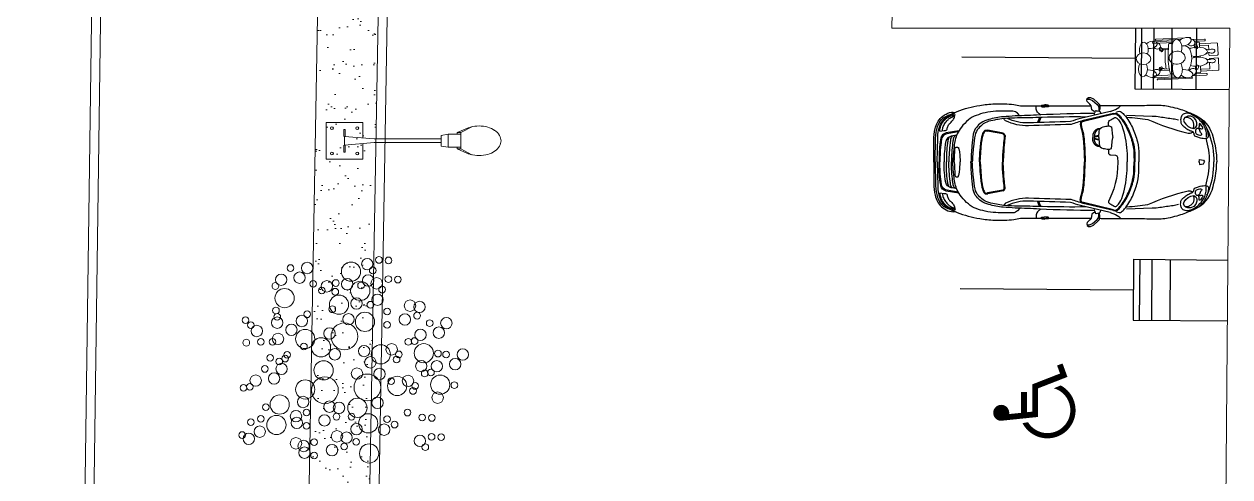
# Model space of a CAD drawing. Header units: millimetres. Extents: x 383 to 523, y 252 to 344.
# Drawn here: x 475.62 to 485.52, y 333.94 to 337.66 of the extents above; entities that cross this region are included whole.
import ezdxf

# ---------------------------------------------------------------- set-up
doc = ezdxf.new("R2010")
doc.units = ezdxf.units.MM
doc.header["$MEASUREMENT"] = 0
for name, color, linetype in [('BOXTER', 7, 'Continuous'), ('cajones-may', 2, 'Continuous'), ('CARRERA911', 7, 'Continuous'), ('muebles', 193, 'Continuous')]:
    doc.layers.add(name, color=color, linetype=linetype)
for name, color, linetype, lineweight in [('farolasss', 40, 'Continuous', 0), ('muros', 5, 'Continuous', 30), ('plantas', 76, 'Continuous', 15), ('vegetacion', 104, 'Continuous', 0)]:
    doc.layers.add(name, color=color, linetype=linetype, lineweight=lineweight)
pattern_1 = [(37.5, (238.1365, 107.74465), (-0.00800016, 0.24470662), [0, -0.19304, 0, -0.2159, 0, -0.206375]), (7.5, (238.1365, 107.74465), (0.22476164, 0.35841255), [0, -0.10414, 0, -0.17399, 0, -0.066675]), (327.5, (237.98028, 107.74465), (0.39549619, 0.00071859), [0, -0.0635, 0, -0.2286, 0, -0.29845]), (317.5, (237.9803, 107.74465), (0.38177823, 0.11146466), [0, -0.03175, 0, -0.14986, 0, -0.17145])]

# ---------------------------------------------------------------- blocks, each defined once
blk = doc.blocks.new('bn')
at = {"layer": 'farolasss', "color": 40, "linetype": 'Continuous', "lineweight": 0}
for p, q in [((510.656, 170.215), (510.656, 170.816)), ((510.656, 170.816), (511.258, 170.816)), ((510.947, 170.588), (510.947, 170.7)), ((510.967, 170.7), (510.947, 170.7)), ((510.967, 170.588), (510.967, 170.7)), ((511.258, 170.562), (511.258, 170.816)), ((512.806, 170.649), (512.974, 170.722)), ((513.049, 170.746), (512.866, 170.649)), ((511.445, 170.545), (510.957, 170.588)), ((510.957, 170.588), (510.957, 170.442)), ((510.957, 170.442), (511.445, 170.485)), ((512.542, 170.545), (511.445, 170.545)), ((512.542, 170.485), (511.445, 170.485)), ((512.656, 170.622), (512.542, 170.602)), ((512.542, 170.602), (512.542, 170.428)), ((512.866, 170.622), (512.656, 170.622)), ((512.656, 170.622), (512.656, 170.409)), ((512.866, 170.649), (512.806, 170.649)), ((512.806, 170.649), (512.806, 170.622)), ((512.866, 170.649), (512.866, 170.381)), ((510.947, 170.442), (510.947, 170.33)), ((510.947, 170.33), (510.967, 170.33)), ((510.967, 170.442), (510.967, 170.33)), ((511.258, 170.215), (511.258, 170.469)), ((512.656, 170.409), (512.542, 170.428)), ((512.866, 170.409), (512.656, 170.409)), ((512.806, 170.409), (512.806, 170.381)), ((512.806, 170.381), (512.974, 170.309)), ((512.866, 170.381), (512.806, 170.381)), ((512.866, 170.381), (513.049, 170.285)), ((510.656, 170.215), (511.258, 170.215))]:
    blk.add_line(p, q, dxfattribs=at)
for centre in [(510.749, 170.723), (511.165, 170.723), (510.749, 170.307), (511.165, 170.307)]:
    blk.add_circle(centre, 0.0239, dxfattribs=at)
for centre, radius, start, end in [((513.127, 170.369), 0.384, 105.6417, 113.3798), ((513.166, 170.228), 0.531, 90, 105.6417), ((513.166, 170.228), 0.531, 74.3583, 90), ((513.206, 170.369), 0.384, 55.9432, 74.3583), ((513.266, 170.459), 0.276, 31.4993, 55.9432), ((513.358, 170.515), 0.168, 0, 31.4993), ((513.358, 170.515), 0.168, 328.5007, 0), ((513.127, 170.661), 0.384, 246.6202, 254.3583), ((513.166, 170.803), 0.531, 254.3583, 270), ((513.166, 170.803), 0.531, 270, 285.6417), ((513.206, 170.661), 0.384, 285.6417, 304.0568), ((513.266, 170.572), 0.276, 304.0568, 328.5007)]:
    blk.add_arc(centre, radius, start, end, dxfattribs=at)
blk = doc.blocks.new('dfghjlkññpo')
at = {"layer": 'vegetacion', "lineweight": 0}
for centre, radius in [((442.576, 257.362), 0.0314), ((442.733, 257.362), 0.0537), ((443.146, 257.328), 0.0904), ((443.299, 257.399), 0.0537), ((443.409, 257.438), 0.0314), ((443.499, 257.434), 0.0314), ((442.489, 257.252), 0.0537), ((442.662, 257.271), 0.0537), ((443.307, 257.245), 0.0537), ((443.35, 257.34), 0.0314), ((443.497, 257.257), 0.0314), ((443.587, 257.253), 0.0314), ((442.434, 257.193), 0.0314), ((442.521, 257.079), 0.0904), ((442.789, 257.214), 0.0314), ((442.872, 257.151), 0.0314), ((442.919, 257.19), 0.0537), ((442.998, 257.139), 0.0314), ((443.002, 257.221), 0.0314), ((443.11, 257.21), 0.0537), ((443.233, 257.147), 0.0904), ((443.24, 257.198), 0.0314), ((443.387, 257.218), 0.0537), ((443.438, 257.159), 0.0314), ((443.033, 257.017), 0.0904), ((443.198, 257.029), 0.0537), ((443.328, 257.017), 0.0314), ((443.395, 257.064), 0.0537), ((443.701, 257.008), 0.0537), ((443.791, 256.996), 0.0537), ((442.44, 256.962), 0.0314), ((442.452, 256.903), 0.0314), ((442.734, 256.927), 0.0314), ((442.97, 256.974), 0.0314), ((443.123, 256.88), 0.0537), ((443.277, 256.856), 0.0904), ((443.485, 256.953), 0.0314), ((443.767, 256.914), 0.0314), ((442.153, 256.872), 0.0314), ((442.204, 256.825), 0.0314), ((442.259, 256.77), 0.0537), ((442.452, 256.848), 0.0537), ((442.585, 256.781), 0.0537), ((442.683, 256.864), 0.0537), ((443.084, 256.719), 0.126), ((443.485, 256.827), 0.0314), ((443.653, 256.878), 0.0537), ((443.886, 256.844), 0.0314), ((444.043, 256.844), 0.0537), ((442.459, 256.695), 0.0537), ((442.715, 256.695), 0.0904), ((442.864, 256.616), 0.0904), ((442.943, 256.746), 0.0537), ((443.744, 256.675), 0.0314), ((443.799, 256.734), 0.0537), ((443.972, 256.754), 0.0537), ((442.161, 256.66), 0.0314), ((442.298, 256.667), 0.0314), ((442.408, 256.667), 0.0314), ((442.703, 256.624), 0.0314), ((442.994, 256.55), 0.0537), ((443.269, 256.581), 0.0537), ((443.426, 256.55), 0.0904), ((443.528, 256.597), 0.0537), ((443.685, 256.667), 0.0314), ((443.831, 256.561), 0.0904), ((444.197, 256.548), 0.0537), ((442.385, 256.518), 0.0314), ((442.471, 256.483), 0.0314), ((442.526, 256.51), 0.0314), ((442.546, 256.546), 0.0314), ((442.888, 256.4), 0.0904), ((443.328, 256.475), 0.0537), ((443.575, 256.502), 0.0314), ((443.595, 256.55), 0.0314), ((443.807, 256.44), 0.0537), ((443.953, 256.438), 0.0537), ((443.964, 256.557), 0.0314), ((444.04, 256.548), 0.0314), ((444.126, 256.458), 0.0537), ((442.335, 256.413), 0.0314), ((442.422, 256.323), 0.0537), ((442.493, 256.413), 0.0537), ((443.202, 256.369), 0.0537), ((443.414, 256.365), 0.0537), ((443.839, 256.371), 0.0314), ((443.898, 256.379), 0.0314), ((442.135, 256.236), 0.0314), ((442.194, 256.244), 0.0314), ((442.249, 256.303), 0.0537), ((442.715, 256.22), 0.0904), ((442.9, 256.212), 0.126), ((443.3, 256.239), 0.126), ((443.58, 256.253), 0.0904), ((443.524, 256.298), 0.0314), ((443.682, 256.3), 0.0537), ((443.749, 256.253), 0.0314), ((443.985, 256.265), 0.0904), ((444.118, 256.261), 0.0314), ((442.475, 256.078), 0.0904), ((442.695, 256.102), 0.0537), ((443.395, 256.094), 0.0537), ((443.729, 256.206), 0.0314), ((443.961, 256.143), 0.0537), ((442.345, 256.054), 0.0314), ((442.727, 256.003), 0.0314), ((442.943, 256.058), 0.0537), ((443.033, 256.047), 0.0537), ((443.206, 256.047), 0.0904), ((443.678, 256.002), 0.0314), ((442.204, 255.913), 0.0314), ((442.298, 255.944), 0.0314), ((442.444, 255.886), 0.0904), ((442.628, 255.968), 0.0537), ((442.636, 255.905), 0.0537), ((442.896, 255.929), 0.0537), ((443.01, 255.964), 0.0314), ((443.151, 255.964), 0.0314), ((443.308, 255.901), 0.0904), ((443.485, 255.941), 0.0314), ((443.556, 255.889), 0.0314), ((443.816, 255.956), 0.0314), ((443.907, 255.952), 0.0314), ((442.121, 255.791), 0.0314), ((442.184, 255.756), 0.0537), ((442.287, 255.823), 0.0537), ((442.727, 255.878), 0.0314), ((443.014, 255.779), 0.0537), ((443.104, 255.767), 0.0537), ((443.198, 255.846), 0.0537), ((443.457, 255.842), 0.0537), ((443.904, 255.775), 0.0314), ((443.994, 255.771), 0.0314), ((442.628, 255.713), 0.0537), ((442.7, 255.688), 0.0537), ((442.798, 255.724), 0.0314), ((442.967, 255.649), 0.0537), ((443.081, 255.684), 0.0314), ((443.194, 255.728), 0.0314), ((443.316, 255.618), 0.0904), ((443.794, 255.736), 0.0537), ((443.845, 255.677), 0.0314), ((442.708, 255.625), 0.0537), ((442.798, 255.598), 0.0314)]:
    blk.add_circle(centre, radius, dxfattribs=at)
blk = doc.blocks.new('CAR2_TOP')
at = {"layer": 'BOXTER'}
for p, q in [((-1.883, 0.769), (-1.88, 0.777)), ((0.299, 0.403), (0.365, 0.418)), ((0.299, 0.392), (0.365, 0.406)), ((0.299, 0.373), (0.365, 0.359)), ((0.299, 0.362), (0.365, 0.347)), ((-1.883, -0.767), (-1.88, -0.775))]:
    blk.add_line(p, q, dxfattribs=at)
for points in [[(0.311, 0.791), (0.285, 0.793), (0.26, 0.817), (0.254, 0.854), (0.249, 0.877), (0.225, 0.904), (0.201, 0.931), (0.188, 0.947), (0.182, 0.97), (0.186, 0.993), (0.206, 1.007), (0.24, 1.007), (0.284, 0.986), (0.36, 0.92), (0.378, 0.898), (0.386, 0.859), (0.384, 0.831, -0.22161), (0.368, 0.799, -0.22161)], [(0.184, 0.98), (0.19, 0.985), (0.224, 0.985), (0.267, 0.964), (0.343, 0.898), (0.362, 0.875), (0.369, 0.837), (0.368, 0.808, -0.062527), (0.366, 0.798, -0.062527)], [(-2.212, -0.001), (-2.212, 0.338, -0.055426), (-2.191, 0.522, -0.059428), (-2.157, 0.619, -0.097452), (-2.095, 0.7, -0.082707), (-1.994, 0.763, -0.136156), (-1.879, 0.777, 0.047635)], [(-2.193, 0.001), (-2.185, 0.375, -0.076537), (-2.153, 0.555, -0.086757), (-2.092, 0.667, -0.10675), (-2.057, 0.695), (-2.015, 0.716, -0.003982), (-1.931, 0.755, -0.016266), (-1.85, 0.79, -0.052049), (-1.494, 0.886, -0.02824), (-1.263, 0.91, -0.041393), (-0.959, 0.899, -0.048157), (-0.858, 0.877), (-0.532, 0.877)], [(-2.16, 0.001), (-2.152, 0.381, -0.076537), (-2.12, 0.56, -0.119374), (-2.054, 0.672, -0.071149), (-2.021, 0.698), (-1.982, 0.721, -0.003982), (-1.898, 0.761, -0.005807), (-1.882, 0.769, -0.004362)], [(-0.868, 0.723), (-0.905, 0.763, 0.209375), (-0.976, 0.795, 0.008786), (-1.241, 0.793, 0.052376), (-1.407, 0.771, 0.022093), (-1.552, 0.729, 0.108048), (-1.668, 0.658, 0.061356), (-1.782, 0.543, 0.068655), (-1.848, 0.441, 0.073523), (-1.895, 0.247, 0.014318), (-1.912, 0.073, 0.013039), (-1.915, 0.001, 0.013039)], [(0.292, 0.758, 0.013204), (-0.557, 0.736, -0.006823), (-0.938, 0.721, -0.002349), (-1.128, 0.708, 0.035892), (-1.354, 0.666, 0.099022), (-1.473, 0.613, 0.0549), (-1.547, 0.542, 0.134174), (-1.596, 0.437, 0.023136), (-1.618, 0.254, 0.011713), (-1.632, 0.001, 0.011713)], [(-0.539, 0.734, 0.024615), (-0.58, 0.769, -0.223398), (-0.61, 0.828, 0.00021), (-0.612, 0.877, 0.00021)], [(-0.532, 0.877, -0.3707), (-0.511, 0.891, 0.000614), (-0.474, 0.893)], [(-0.532, 0.877, 0.370699), (-0.511, 0.862, -0.000614), (-0.474, 0.861)], [(-0.53, 0.873, -0.309042), (-0.511, 0.883, 0.000614), (-0.474, 0.885)], [(-0.416, 0.877, 0.3707), (-0.437, 0.891, -0.000614), (-0.474, 0.893)], [(-0.418, 0.873, 0.309042), (-0.437, 0.883, -0.000614), (-0.474, 0.885)], [(-0.416, 0.877, -0.3707), (-0.437, 0.862, 0.000614), (-0.474, 0.861)], [(-0.416, 0.877, 0.002126), (0.245, 0.88)], [(0.597, 0.761), (0.124, 0.647, 0.053281), (0.096, 0.637, 0.257952), (0.079, 0.613, 0.069501), (0.08, 0.576, 0.029071), (0.096, 0.509, -0.06163), (0.128, 0.311, -0.023841), (0.139, 0.089, -0.020054), (0.142, 0.001, -0.020054)], [(0.307, 0.744), (0.293, 0.753), (0.298, 0.769), (0.309, 0.78), (0.311, 0.796, -0.504918), (0.325, 0.803, -0.045684), (0.373, 0.798, -0.242065), (0.39, 0.784, -0.032414), (0.399, 0.759, -0.143073)], [(0.381, 0.882, 0.000281), (0.469, 0.883, -0.004665), (0.933, 0.884, 0.006938), (1.229, 0.891, -0.055982), (1.454, 0.873, -0.021498), (1.594, 0.84, -0.021353), (1.704, 0.804, -0.022762), (1.887, 0.726, -0.203444), (2.138, 0.439, -0.07526), (2.212, 0.001, -0.07526)], [(0.597, 0.761), (0.625, 0.765, -0.220404), (0.66, 0.755, -0.037374), (0.707, 0.706, -0.064028), (0.831, 0.511, -0.05126), (0.908, 0.289, -0.061449), (0.931, 0.085, 0.008235), (0.931, 0.001, 0.008235)], [(0.642, 0.783), (0.688, 0.793, -0.220404), (0.723, 0.782, -0.037374), (0.77, 0.733, -0.064028), (0.894, 0.538, -0.05126), (0.971, 0.317, -0.061449), (0.994, 0.113, 0.010916), (0.995, 0.001, 0.008235)], [(1.818, 0.748), (1.763, 0.763, 0.15571), (1.716, 0.761, 0.128859), (1.667, 0.727, 0.172618), (1.648, 0.678, 0.012779), (1.648, 0.638, 0.149305), (1.663, 0.593, 0.057452), (1.697, 0.556, 0.039867), (1.758, 0.511, 0.038453), (1.79, 0.494, 0.044126), (1.835, 0.479), (1.846, 0.463, -0.151431), (1.855, 0.437, 0.389635), (1.893, 0.399), (1.955, 0.381, 0.094342), (2.044, 0.371, 0.108453), (2.068, 0.379, 0.290912), (2.083, 0.407, 0.205966), (1.933, 0.7, 0.700887)], [(-2.119, 0.483, -0.075551), (-2.11, 0.547, -0.072826), (-2.08, 0.612, -0.056103), (-2.039, 0.662, -0.027417), (-2.001, 0.694, -0.098085), (-1.941, 0.724, 0.002459), (-1.88, 0.741, 0.002459)], [(-2.119, 0.483), (-2.049, 0.492, 0.060338), (-2.009, 0.502, -0.005591), (-1.995, 0.554, -0.137482), (-1.965, 0.604, 0.014112), (-1.921, 0.648, 0.101805), (-1.889, 0.7, 0.064537), (-1.88, 0.741, 0.064537)], [(-2.079, 0.488, -0.060664), (-2.07, 0.539, -0.072826), (-2.04, 0.604, -0.056103), (-1.999, 0.654, -0.027417), (-1.961, 0.686, -0.098085), (-1.901, 0.716, 0.000743), (-1.883, 0.722)], [(0.165, 0.704, 0.010667), (-0.52, 0.697, -0.006823), (-0.902, 0.691, -0.002349), (-1.092, 0.682, 0.035892), (-1.319, 0.645, 0.099022), (-1.439, 0.595, 0.0549), (-1.515, 0.525, 0.134174), (-1.566, 0.422, 0.023136), (-1.592, 0.239, 0.011039), (-1.611, 0.001, 0.011039)], [(0.6, 0.749), (0.127, 0.635, 0.053281), (0.102, 0.626, 0.257952), (0.092, 0.612, 0.069501), (0.093, 0.578, 0.029071), (0.108, 0.512, -0.06151), (0.14, 0.311, -0.023756), (0.152, 0.089, -0.019965), (0.154, 0.001, -0.019965)], [(0.366, 0.383), (0.371, 0.481, -0.352581), (0.434, 0.551, 0.008047), (0.517, 0.567), (0.517, 0.617, -0.270521), (0.535, 0.647, 0.000614), (0.61, 0.69, -0.331797), (0.651, 0.685, -0.11427), (0.726, 0.569, -0.074246), (0.807, 0.176, -0.021686), (0.809, 0.001, -0.021686)], [(0.517, 0.567, -0.146365), (0.564, 0.552), (0.584, 0.403, -0.020696), (0.585, 0.383, -0.020696)], [(0.599, 0.749), (0.626, 0.753, -0.220404), (0.651, 0.745, -0.037374), (0.697, 0.698, -0.064028), (0.819, 0.506, -0.05126), (0.896, 0.287, -0.061449), (0.918, 0.085, 0.008235), (0.919, 0, 0.008235)], [(0.8, 0.731), (1.203, 0.719, -0.03271), (1.324, 0.708, 0.00658), (1.529, 0.678, -0.040733), (1.616, 0.659, -0.249875)], [(0.806, 0.701, -0.028311), (1.135, 0.665, 0.046105), (1.763, 0.452, 0.219439), (1.828, 0.465, -0.325452)], [(1.818, 0.748, -0.118384), (1.984, 0.61, -0.125214), (2.047, 0.457, -0.057098), (2.047, 0.388, 1.07298)], [(1.942, 0.603), (1.935, 0.586), (1.935, 0.558, -0.04992), (1.933, 0.539, 0.494644), (1.946, 0.524, -0.100112), (1.974, 0.52, 0.588914), (1.993, 0.537, 0.119485), (1.98, 0.563, -0.013341), (1.957, 0.591, 0.140517), (1.942, 0.603, -0.473723)], [(-1.821, 0.49), (-2.018, 0.455, 0.207319), (-2.091, 0.406, 0.101931), (-2.103, 0.375, 0.00876), (-2.112, 0.317, 0.038849), (-2.13, 0.001, 0.03739)], [(-1.831, 0.474), (-2.005, 0.443, 0.207319), (-2.079, 0.394, 0.101931), (-2.091, 0.363, 0.00876), (-2.099, 0.305, 0.03739), (-2.117, 0.001, 0.03739)], [(-1.857, 0.418), (-1.941, 0.403, 0.207319), (-2.014, 0.354, 0.101931), (-2.026, 0.323, 0.00876), (-2.035, 0.265, 0.032481), (-2.053, 0.001)], [(-1.968, 0.394, 0.0341), (-1.977, 0.382, 0.101931), (-1.99, 0.351, 0.00876), (-1.998, 0.293, 0.035895), (-2.016, 0.001, 0.035895)], [(-1.922, 0.406, 0.056082), (-1.937, 0.387, 0.101931), (-1.95, 0.356, 0.00876), (-1.958, 0.298, 0.036536), (-1.976, 0.001, 0.036536)], [(-1.871, 0.415, 0.088206), (-1.897, 0.387, 0.101931), (-1.909, 0.356, 0.00876), (-1.918, 0.298, 0.036536), (-1.936, 0.001, 0.036536)], [(0.391, 0.526, 0.358011), (0.278, 0.445, 0.087142), (0.273, 0.383)], [(0.391, 0.24, -0.358011), (0.278, 0.32, -0.087142), (0.273, 0.383)], [(0.381, 0.514, 0.316561), (0.306, 0.445, 0.087142), (0.3, 0.383)], [(0.381, 0.251, -0.316561), (0.306, 0.32, -0.087142), (0.3, 0.383)], [(0.366, 0.383), (0.371, 0.284, 0.352581), (0.434, 0.214, -0.008047), (0.517, 0.199), (0.517, 0.148)], [(0.517, 0.199, 0.146365), (0.564, 0.213), (0.584, 0.362, 0.020696), (0.585, 0.383, 0.020696)], [(1.929, 0.522, 0.247528), (1.912, 0.526, 0.056791), (1.893, 0.518, 0.281439), (1.88, 0.495, 0.017622), (1.882, 0.462, 0.327274), (1.91, 0.43, -0.021137), (1.946, 0.42, 0.219354), (1.974, 0.424, 0.356278), (1.978, 0.435, 0.072558), (1.968, 0.452, 0.066843), (1.957, 0.463), (1.942, 0.511), (1.929, 0.522)], [(2.059, 0.522, -0.046386), (2.095, 0.439, -0.07526), (2.169, 0.001)], [(-1.894, 0.001, 0.004647), (-1.883, 0.204, -0.212789), (-1.871, 0.229, -0.225042), (-1.85, 0.234, -0.010282), (-1.835, 0.23, -0.358153), (-1.824, 0.216, 0.030605), (-1.815, 0.19), (-1.81, 0.152, -0.044318), (-1.803, 0.001, -0.044318)], [(2.042, 0.371, -0.063252), (2.096, 0.001, -0.063252)], [(-2.212, 0.002), (-2.212, -0.336, 0.055426), (-2.191, -0.52, 0.059428), (-2.157, -0.618, 0.097452), (-2.095, -0.698, 0.082707), (-1.994, -0.761, 0.136156), (-1.879, -0.775, -0.047635)], [(-2.193, 0.001), (-2.185, -0.374, 0.076537), (-2.153, -0.553, 0.086757), (-2.092, -0.666, 0.10675), (-2.057, -0.694), (-2.015, -0.714, 0.003982), (-1.931, -0.754, 0.016266), (-1.85, -0.788, 0.052049), (-1.494, -0.884, 0.02824), (-1.263, -0.908, 0.041393), (-0.959, -0.897, 0.048157), (-0.858, -0.875), (-0.532, -0.875)], [(-2.16, 0.001), (-2.152, -0.379, 0.076537), (-2.12, -0.559, 0.119374), (-2.054, -0.671, 0.071149), (-2.021, -0.697), (-1.982, -0.72, 0.003982), (-1.898, -0.759, 0.005807), (-1.882, -0.767, 0.004362)], [(-1.821, -0.489), (-2.018, -0.453, -0.207319), (-2.091, -0.405, -0.101931), (-2.103, -0.373, -0.00876), (-2.112, -0.316, -0.038849), (-2.13, 0.001, -0.03739)], [(-1.831, -0.473), (-2.005, -0.441, -0.207319), (-2.079, -0.393, -0.101931), (-2.091, -0.361, -0.00876), (-2.099, -0.304, -0.03739), (-2.117, 0.001, -0.03739)], [(-1.857, -0.416), (-1.941, -0.401, -0.207319), (-2.014, -0.353, -0.101931), (-2.026, -0.321, -0.00876), (-2.035, -0.264, -0.032481), (-2.053, 0.001)], [(-1.968, -0.392, -0.0341), (-1.977, -0.38, -0.101931), (-1.99, -0.349, -0.00876), (-1.998, -0.292, -0.035895), (-2.016, 0.001, -0.035895)], [(-1.922, -0.405, -0.056082), (-1.937, -0.386, -0.101931), (-1.95, -0.354, -0.00876), (-1.958, -0.297, -0.036536), (-1.976, 0.001, -0.036536)], [(-1.871, -0.414, -0.088206), (-1.897, -0.386, -0.101931), (-1.909, -0.354, -0.00876), (-1.918, -0.297, -0.036536), (-1.936, 0.001, -0.036536)], [(-0.868, -0.722), (-0.905, -0.762, -0.209375), (-0.976, -0.794, -0.008786), (-1.241, -0.791, -0.052376), (-1.407, -0.769, -0.022093), (-1.552, -0.728, -0.108048), (-1.668, -0.656, -0.061356), (-1.782, -0.542, -0.068655), (-1.848, -0.439, -0.073523), (-1.895, -0.245, -0.014318), (-1.912, -0.071, -0.013039), (-1.915, 0.001, -0.013039)], [(-1.894, 0.001, -0.004647), (-1.883, -0.203, 0.212789), (-1.871, -0.227, 0.225042), (-1.85, -0.232, 0.010282), (-1.835, -0.229, 0.358153), (-1.824, -0.215, -0.030605), (-1.815, -0.189), (-1.81, -0.151, 0.044318), (-1.803, 0.001, 0.044318)], [(0.292, -0.757, -0.013204), (-0.557, -0.735, 0.006823), (-0.938, -0.72, 0.002349), (-1.128, -0.707, -0.035892), (-1.354, -0.664, -0.099022), (-1.473, -0.611, -0.0549), (-1.547, -0.54, -0.134174), (-1.596, -0.436, -0.023136), (-1.618, -0.253, -0.011713), (-1.632, 0.001, -0.011713)], [(0.165, -0.702, -0.010667), (-0.52, -0.696, 0.006823), (-0.902, -0.69, 0.002349), (-1.092, -0.681, -0.035892), (-1.319, -0.643, -0.099022), (-1.439, -0.593, -0.0549), (-1.515, -0.524, -0.134174), (-1.566, -0.42, -0.023136), (-1.592, -0.238, -0.011039), (-1.611, 0.001, -0.011039)], [(0.597, -0.76), (0.124, -0.646, -0.053281), (0.096, -0.636, -0.257952), (0.079, -0.612, -0.069501), (0.08, -0.575, -0.029071), (0.096, -0.507, 0.06163), (0.128, -0.309, 0.023841), (0.139, -0.087, 0.020054), (0.142, 0.001, 0.020054)], [(0.6, -0.748), (0.127, -0.634, -0.053281), (0.102, -0.625, -0.257952), (0.092, -0.611, -0.069501), (0.093, -0.577, -0.029071), (0.108, -0.511, 0.06151), (0.14, -0.31, 0.023756), (0.152, -0.088, 0.019965), (0.154, 0.001, 0.019965)], [(0.381, -0.88, -0.000281), (0.469, -0.881, 0.004665), (0.933, -0.883, -0.006938), (1.229, -0.889, 0.055982), (1.454, -0.872, 0.021498), (1.594, -0.839, 0.021353), (1.704, -0.803, 0.022762), (1.887, -0.724, 0.203444), (2.138, -0.438, 0.07526), (2.212, 0.001, 0.07526)], [(0.517, 0.148, 0.460181), (0.554, 0.113), (0.629, 0.107, -0.361883), (0.658, 0.078, -0.136022), (0.54, -0.572, -0.015575)], [(0.54, -0.572), (0.517, -0.615, 0.270521), (0.535, -0.646, -0.000614), (0.61, -0.689, 0.331797), (0.651, -0.683, 0.11427), (0.726, -0.568, 0.074246), (0.807, -0.175, 0.021686), (0.809, 0.001)], [(0.597, -0.76), (0.625, -0.764, 0.220404), (0.66, -0.753, 0.037374), (0.707, -0.704, 0.064028), (0.831, -0.509, 0.05126), (0.908, -0.288, 0.061449), (0.931, -0.084, -0.008235), (0.931, 0.001, -0.008235)], [(0.599, -0.748), (0.626, -0.751, 0.220404), (0.651, -0.744, 0.037374), (0.697, -0.696, 0.064028), (0.819, -0.504, 0.05126), (0.896, -0.285, 0.061449), (0.918, -0.084, -0.008235), (0.919, 0.001, -0.008235)], [(0.642, -0.781), (0.688, -0.791, 0.220404), (0.723, -0.781, 0.037374), (0.77, -0.732, 0.064028), (0.894, -0.537, 0.05126), (0.971, -0.315, 0.061449), (0.994, -0.111, -0.010916), (0.995, 0.001, -0.008235)], [(2.042, -0.37, 0.063252), (2.096, 0.001, 0.063252)], [(2.059, -0.52, 0.046386), (2.095, -0.438, 0.07526), (2.169, 0.001)], [(1.818, -0.746), (1.763, -0.761, -0.15571), (1.716, -0.759, -0.128859), (1.667, -0.725, -0.172618), (1.648, -0.677, -0.012779), (1.648, -0.637, -0.149305), (1.663, -0.592, -0.057452), (1.697, -0.554, -0.039867), (1.758, -0.509, -0.038453), (1.79, -0.492, -0.044126), (1.835, -0.477), (1.846, -0.462, 0.151431), (1.855, -0.436, -0.389635), (1.893, -0.398), (1.955, -0.379, -0.094342), (2.044, -0.37, -0.108453), (2.068, -0.377, -0.290912), (2.083, -0.406, -0.205966), (1.933, -0.699, -0.700887)], [(-2.119, -0.482), (-2.049, -0.49, -0.060338), (-2.009, -0.5, 0.005591), (-1.995, -0.553, 0.137482), (-1.965, -0.603, -0.014112), (-1.921, -0.646, -0.101805), (-1.889, -0.699, -0.064537), (-1.88, -0.74, -0.064537)], [(-2.119, -0.482, 0.075551), (-2.11, -0.545, 0.072826), (-2.08, -0.61, 0.056103), (-2.039, -0.66, 0.027417), (-2.001, -0.693, 0.098085), (-1.941, -0.723, -0.002459), (-1.88, -0.74, -0.002459)], [(-2.079, -0.487, 0.060664), (-2.07, -0.538, 0.072826), (-2.04, -0.603, 0.056103), (-1.999, -0.653, 0.027417), (-1.961, -0.685, 0.098085), (-1.901, -0.715, -0.000743), (-1.883, -0.72)], [(0.806, -0.699, 0.028311), (1.135, -0.663, -0.046105), (1.763, -0.451, -0.219439), (1.828, -0.464, 0.325452)], [(1.818, -0.746, 0.118384), (1.984, -0.609, 0.125214), (2.047, -0.456, 0.057098), (2.047, -0.387, -1.07298)], [(1.929, -0.52, -0.247528), (1.912, -0.524, -0.056791), (1.893, -0.517, -0.281439), (1.88, -0.494, -0.017622), (1.882, -0.46, -0.327274), (1.91, -0.428, 0.021137), (1.946, -0.419, -0.219354), (1.974, -0.422, -0.356278), (1.978, -0.434, -0.072558), (1.968, -0.451, -0.066843), (1.957, -0.462), (1.942, -0.509), (1.929, -0.52)], [(1.942, -0.601), (1.935, -0.584), (1.935, -0.556, 0.04992), (1.933, -0.537, -0.494644), (1.946, -0.522, 0.100112), (1.974, -0.518, -0.588914), (1.993, -0.535, -0.119485), (1.98, -0.562, 0.013341), (1.957, -0.59, -0.140517), (1.942, -0.601, 0.473723)], [(-0.539, -0.732, -0.024615), (-0.58, -0.767, 0.223398), (-0.61, -0.827, -0.00021), (-0.612, -0.875, -0.00021)], [(0.307, -0.743), (0.293, -0.751), (0.298, -0.768), (0.309, -0.779), (0.311, -0.794, 0.504918), (0.325, -0.802, 0.045684), (0.373, -0.796, 0.242065), (0.39, -0.782, 0.032414), (0.399, -0.758, 0.143073)], [(0.8, -0.729), (1.203, -0.718, 0.03271), (1.324, -0.707, -0.00658), (1.529, -0.677, 0.040733), (1.616, -0.658, 0.249875)], [(-0.532, -0.875, -0.370699), (-0.511, -0.86, 0.000614), (-0.474, -0.859)], [(-0.532, -0.875, 0.3707), (-0.511, -0.89, -0.000614), (-0.474, -0.891)], [(-0.53, -0.871, 0.309042), (-0.511, -0.882, -0.000614), (-0.474, -0.883)], [(-0.416, -0.875, 0.3707), (-0.437, -0.86, -0.000614), (-0.474, -0.859)], [(-0.418, -0.871, -0.309042), (-0.437, -0.882, 0.000614), (-0.474, -0.883)], [(-0.416, -0.875, -0.3707), (-0.437, -0.89, 0.000614), (-0.474, -0.891)], [(-0.416, -0.875, -0.002126), (0.245, -0.879)], [(0.311, -0.789), (0.285, -0.792), (0.26, -0.815), (0.254, -0.853), (0.249, -0.875), (0.225, -0.902), (0.201, -0.93), (0.188, -0.946), (0.182, -0.968), (0.186, -0.992), (0.206, -1.006), (0.24, -1.006), (0.284, -0.985), (0.36, -0.919), (0.378, -0.896), (0.386, -0.858), (0.384, -0.829, 0.22161), (0.368, -0.797, 0.22161)], [(0.184, -0.979), (0.19, -0.983), (0.224, -0.983), (0.267, -0.962), (0.343, -0.896), (0.362, -0.874), (0.369, -0.835), (0.368, -0.807, 0.062527), (0.366, -0.796, 0.062527)]]:
    blk.add_lwpolyline(points, format="xyb", dxfattribs=at)
for points in [[(0.545, 0.791), (0.081, 0.681)], [(0.545, 0.791), (0.631, 0.822), (0.68, 0.851), (0.714, 0.885)], [(1.759, 0.718), (1.727, 0.704), (1.709, 0.691), (1.694, 0.657), (1.703, 0.622), (1.727, 0.59), (1.765, 0.554), (1.805, 0.533), (1.854, 0.524), (1.886, 0.546), (1.899, 0.574), (1.899, 0.614), (1.886, 0.659), (1.854, 0.697), (1.807, 0.719), (1.759, 0.718)], [(1.841, 0.526), (1.841, 0.526), (1.854, 0.554), (1.854, 0.594), (1.841, 0.639), (1.809, 0.677), (1.762, 0.699), (1.715, 0.697)], [(1.938, -0.001), (1.943, 0.04), (2.007, 0.029), (2.023, 0.001)], [(1.938, 0.002), (1.943, -0.039), (2.007, -0.028), (2.023, 0.001)], [(1.759, -0.716), (1.727, -0.703), (1.709, -0.69), (1.694, -0.656), (1.703, -0.62), (1.727, -0.588), (1.765, -0.552), (1.805, -0.532), (1.854, -0.522), (1.886, -0.545), (1.899, -0.573), (1.899, -0.613), (1.886, -0.658), (1.854, -0.695), (1.807, -0.718), (1.759, -0.716)], [(1.841, -0.525), (1.841, -0.525), (1.854, -0.553), (1.854, -0.593), (1.841, -0.638), (1.809, -0.675), (1.762, -0.698), (1.715, -0.696)], [(0.545, -0.79), (0.081, -0.68)], [(0.545, -0.79), (0.631, -0.821), (0.68, -0.849), (0.714, -0.883)]]:
    blk.add_lwpolyline(points, dxfattribs=at)
at = {"layer": 'CARRERA911'}
for p, q in [((-0.558, 0.696), (-0.589, 0.616)), ((-0.537, 0.697), (-0.568, 0.617)), ((-1.132, 0.439), (-1.371, 0.485)), ((-1.129, 0.451), (-1.369, 0.498)), ((-1.132, -0.438), (-1.371, -0.484)), ((-1.129, -0.45), (-1.369, -0.496)), ((-0.558, -0.695), (-0.589, -0.614)), ((-0.537, -0.695), (-0.568, -0.615))]:
    blk.add_line(p, q, dxfattribs=at)
for points in [[(0.124, 0.647, 0.02035), (-0.064, 0.589, -0.001309), (-0.733, 0.567, -0.124047), (-1.09, 0.646, -0.239135), (-1.115, 0.68, -0.239135)], [(0.081, 0.681, 0.019279), (-0.073, 0.633, -0.001296), (-0.734, 0.612, -0.122005), (-1.065, 0.683, -0.122005)], [(0.124, -0.646, -0.02035), (-0.064, -0.587, 0.001309), (-0.733, -0.566, 0.124047), (-1.09, -0.645, 0.239135), (-1.115, -0.678, 0.239135)], [(0.081, -0.68, -0.019279), (-0.073, -0.631, 0.001296), (-0.734, -0.61, 0.122005), (-1.065, -0.682, 0.122005)]]:
    blk.add_lwpolyline(points, format="xyb", dxfattribs=at)
for points in [[(-1.498, 0.001), (-1.491, 0.146), (-1.484, 0.231), (-1.477, 0.298), (-1.469, 0.351), (-1.461, 0.392), (-1.453, 0.423), (-1.445, 0.445), (-1.438, 0.462), (-1.431, 0.475), (-1.424, 0.485), (-1.417, 0.493), (-1.409, 0.497), (-1.401, 0.5), (-1.392, 0.501), (-1.381, 0.5), (-1.369, 0.498)], [(-1.486, 0), (-1.478, 0.145), (-1.472, 0.229), (-1.465, 0.297), (-1.457, 0.349), (-1.449, 0.389), (-1.441, 0.419), (-1.434, 0.441), (-1.427, 0.457), (-1.42, 0.469), (-1.414, 0.477), (-1.409, 0.483), (-1.404, 0.486), (-1.399, 0.488), (-1.392, 0.488), (-1.383, 0.487), (-1.371, 0.485)], [(-1.135, 0.44), (-1.126, 0.435), (-1.12, 0.431), (-1.116, 0.427), (-1.113, 0.421), (-1.112, 0.413), (-1.111, 0.401), (-1.112, 0.385), (-1.114, 0.364), (-1.117, 0.339), (-1.121, 0.307), (-1.125, 0.269), (-1.129, 0.224), (-1.133, 0.17), (-1.136, 0.107), (-1.139, 0.001)], [(-1.129, 0.451), (-1.119, 0.446), (-1.111, 0.44), (-1.105, 0.433), (-1.102, 0.425), (-1.099, 0.414), (-1.099, 0.401), (-1.1, 0.384), (-1.102, 0.363), (-1.105, 0.337), (-1.108, 0.306), (-1.112, 0.268), (-1.116, 0.223), (-1.12, 0.169), (-1.123, 0.107), (-1.126, 0.001)], [(-1.498, 0.001), (-1.491, -0.144), (-1.484, -0.229), (-1.477, -0.297), (-1.469, -0.35), (-1.461, -0.391), (-1.453, -0.421), (-1.445, -0.444), (-1.438, -0.461), (-1.431, -0.474), (-1.424, -0.484), (-1.417, -0.491), (-1.409, -0.496), (-1.401, -0.499), (-1.392, -0.499), (-1.381, -0.498), (-1.369, -0.496)], [(-1.486, 0.001), (-1.478, -0.144), (-1.472, -0.228), (-1.465, -0.295), (-1.457, -0.348), (-1.449, -0.388), (-1.441, -0.417), (-1.434, -0.439), (-1.427, -0.455), (-1.42, -0.467), (-1.414, -0.476), (-1.409, -0.481), (-1.404, -0.485), (-1.399, -0.486), (-1.392, -0.487), (-1.383, -0.486), (-1.371, -0.484)], [(-1.135, -0.439), (-1.126, -0.434), (-1.12, -0.429), (-1.116, -0.425), (-1.113, -0.42), (-1.112, -0.411), (-1.111, -0.4), (-1.112, -0.383), (-1.114, -0.363), (-1.117, -0.337), (-1.121, -0.306), (-1.125, -0.268), (-1.129, -0.222), (-1.133, -0.169), (-1.136, -0.106), (-1.139, 0)], [(-1.129, -0.45), (-1.119, -0.444), (-1.111, -0.439), (-1.105, -0.432), (-1.102, -0.424), (-1.099, -0.413), (-1.099, -0.4), (-1.1, -0.383), (-1.102, -0.362), (-1.105, -0.336), (-1.108, -0.304), (-1.112, -0.266), (-1.116, -0.221), (-1.12, -0.168), (-1.123, -0.105), (-1.126, 0.001)]]:
    blk.add_lwpolyline(points, dxfattribs=at)

msp = doc.modelspace()

# ---------------------------------------------------------------- hatches: boundary and pattern name
at = {"layer": 'plantas'}
h = msp.add_hatch(dxfattribs=at)
h.set_pattern_fill('AR-SAND', color=256, scale=0.005, style=0)
h.set_pattern_definition(pattern_1)
h.paths.add_polyline_path([(478.5847, 341.1194), (478.0883, 341.128), (477.9866, 335.3204), (478.4842, 335.3204)])
h = msp.add_hatch(dxfattribs=at)
h.set_pattern_fill('AR-SAND', color=256, scale=0.005, style=0)
h.set_pattern_definition(pattern_1)
h.paths.add_polyline_path([(478.4842, 335.3204), (477.9866, 335.3204), (477.85, 327.5171), (478.3482, 327.47)])

# ---------------------------------------------------------------- linework, layer by layer
at = {"layer": 'cajones-may'}
for p, q in [((483.3194, 337.392), (484.7428, 337.3808)), ((484.7409, 337.1308), (485.5158, 337.1247)), ((484.7298, 335.7308), (485.5048, 335.7247)), ((483.3044, 335.4921), (484.7278, 335.4809)), ((484.7259, 335.2309), (485.5008, 335.2247))]:
    msp.add_line(p, q, dxfattribs=at)
at = {"layer": 'muebles'}
for p, q in [((484.7448, 337.6308), (484.7409, 337.1308)), ((484.7948, 337.6304), (484.7909, 337.1304)), ((484.8948, 337.6296), (484.8909, 337.1296)), ((485.0448, 337.6284), (485.0408, 337.1284)), ((485.2448, 337.6268), (485.2408, 337.1269)), ((484.7298, 335.7308), (484.7259, 335.2309)), ((484.7798, 335.7304), (484.7759, 335.2305)), ((484.8798, 335.7297), (484.8759, 335.2297)), ((485.0298, 335.7285), (485.0259, 335.2285))]:
    msp.add_line(p, q, dxfattribs=at)
at = {"layer": 'muebles', "linetype": 'Continuous', "lineweight": 13, "ltscale": 0.005}
for p, q in [((484.8858, 337.5065), (484.8856, 337.5115)), ((484.8903, 337.5168), (485.0602, 337.525)), ((485.0545, 337.5097), (484.891, 337.5018)), ((484.9123, 337.5378), (485.1509, 337.5495)), ((484.9128, 337.5279), (485.1219, 337.5381)), ((485.0196, 337.5016), (485.0505, 337.5031)), ((485.1754, 337.5507), (485.1914, 337.5515)), ((485.2158, 337.5343), (485.3129, 337.539)), ((485.3136, 337.5241), (485.232, 337.5201)), ((485.2357, 337.5121), (485.2643, 337.5135)), ((485.2687, 337.4994), (485.4136, 337.5064)), ((485.2695, 337.4844), (485.2687, 337.4994)), ((485.2696, 337.5087), (485.2714, 337.4713)), ((485.3181, 337.5343), (485.3184, 337.5293)), ((485.4188, 337.5017), (485.4232, 337.4118)), ((484.9414, 337.4514), (484.9412, 337.4564)), ((484.9459, 337.4617), (485.0148, 337.465)), ((484.9741, 337.448), (484.9467, 337.4467)), ((484.9739, 337.453), (485.0152, 337.455)), ((484.9739, 337.453), (484.9741, 337.448)), ((485.0155, 337.45), (485.0148, 337.465)), ((485.2295, 337.3966), (485.2216, 337.3915)), ((485.3444, 337.4881), (485.2695, 337.4844)), ((485.2749, 337.3989), (485.2754, 337.3901)), ((485.3463, 337.4497), (485.3444, 337.4881)), ((485.3483, 337.4081), (485.3473, 337.4276)), ((485.4184, 337.4066), (485.3535, 337.4034)), ((485.4184, 337.4066), (485.3535, 337.4034)), ((484.9557, 337.2962), (484.9815, 337.2975)), ((484.9815, 337.2975), (484.9817, 337.2925)), ((485.0248, 337.2946), (484.9817, 337.2925)), ((485.0252, 337.2846), (485.0248, 337.2941)), ((485.2216, 337.3915), (485.2319, 337.3887)), ((485.2789, 337.3177), (485.2813, 337.269)), ((485.3547, 337.2949), (485.2797, 337.2912)), ((485.3508, 337.3748), (485.351, 337.3699)), ((485.3521, 337.3478), (485.3547, 337.2949)), ((485.4204, 337.3832), (485.3555, 337.38)), ((485.4204, 337.3832), (485.3555, 337.38)), ((485.43, 337.2885), (485.4257, 337.3784)), ((484.8995, 337.2262), (484.8992, 337.2312)), ((484.904, 337.2365), (485.0634, 337.2443)), ((485.072, 337.2297), (484.9047, 337.2215)), ((485.156, 337.2237), (484.9282, 337.2126)), ((485.2078, 337.2163), (484.9287, 337.2026)), ((484.9512, 337.286), (484.9509, 337.291)), ((485.0252, 337.2846), (484.9564, 337.2813)), ((485.0595, 337.2532), (485.0318, 337.2519)), ((485.2073, 337.2262), (485.1999, 337.2259)), ((485.329, 337.2423), (485.2133, 337.2366)), ((485.2393, 337.2529), (485.3282, 337.2573)), ((485.2765, 337.2638), (485.2428, 337.2621)), ((485.2797, 337.2912), (485.2805, 337.2762)), ((485.2805, 337.2762), (485.4253, 337.2833)), ((485.3335, 337.2525), (485.3337, 337.2475))]:
    msp.add_line(p, q, dxfattribs=at)
at = {"layer": 'muebles', "const_width": 0.0479}
for points in [[(483.6358, 334.4287), (483.922, 334.4584), (483.922, 334.688), (484.1559, 334.7792), (484.1239, 334.8673)], [(483.8296, 334.6405), (483.8296, 334.4629)]]:
    msp.add_lwpolyline(points, dxfattribs=at)
at = {"layer": 'muebles', "const_width": 0.0433}
msp.add_lwpolyline([(483.8439, 334.3824, 1.3072), (484.121, 334.6763, -4.02784)], format="xyb", dxfattribs=at)
at = {"layer": 'muebles', "const_width": 0.0655}
msp.add_lwpolyline([(483.6426, 334.4378, 1), (483.6426, 334.5034, 1)], format="xyb", close=True, dxfattribs=at)
at = {"layer": 'muebles', "linetype": 'Continuous', "lineweight": 13, "ltscale": 0.005}
for centre, radius, start, end in [((484.8906, 337.5118), 0.005, 92.79325, 182.79325), ((484.8908, 337.5068), 0.005, 182.79325, 272.79325), ((484.9125, 337.5329), 0.005, 92.79325, 272.79325), ((485.6466, 337.408), 0.6345, 171.3662, 176.38639), ((485.1916, 337.5465), 0.005, 314.72652, 92.79325), ((485.2646, 337.5085), 0.005, 2.79325, 92.79325), ((485.3131, 337.5341), 0.005, 2.79325, 92.79325), ((485.3134, 337.5291), 0.005, 272.79325, 2.79325), ((485.4138, 337.5015), 0.005, 2.79325, 92.79325), ((484.9462, 337.4567), 0.005, 92.79325, 182.79325), ((484.9464, 337.4517), 0.005, 182.79325, 272.79325), ((485.6466, 337.408), 0.6595, 176.02518, 176.38639), ((485.1442, 337.4303), 0.0537, 9.82224, 83.26021), ((485.014, 337.3799), 0.1925, 329.84176, 18.01624), ((485.3533, 337.4084), 0.005, 182.79325, 272.79325), ((485.4182, 337.4116), 0.005, 272.79325, 2.79325), ((484.9559, 337.2912), 0.005, 92.79325, 182.79325), ((485.6466, 337.408), 0.6345, 182.90229, 183.78905), ((485.6466, 337.408), 0.6345, 190.3306, 194.21759), ((485.3557, 337.375), 0.005, 92.79325, 182.79325), ((485.4207, 337.3782), 0.005, 2.79325, 92.79325), ((484.9042, 337.2315), 0.005, 92.79325, 182.79325), ((484.9045, 337.2265), 0.005, 182.79325, 272.79325), ((484.9284, 337.2076), 0.005, 92.79325, 272.79325), ((484.9562, 337.2862), 0.005, 182.79325, 272.79325), ((485.2075, 337.2213), 0.005, 272.79325, 92.79325), ((485.2763, 337.2688), 0.005, 272.79325, 2.79325), ((485.3285, 337.2523), 0.005, 2.79325, 92.79325), ((485.3287, 337.2473), 0.005, 272.79325, 2.79325), ((485.4251, 337.2883), 0.005, 272.79325, 2.79325)]:
    msp.add_arc(centre, radius, start, end, dxfattribs=at)
at = {"layer": 'muebles', "linetype": 'Continuous', "lineweight": 13}
for centre, major_axis, ratio, start_param, end_param in [((484.8138, 337.4496), (0.0013, 0.0638), 0.571005, 4.162916, 8.3726), ((484.8754, 337.4905), (-0.0471, -0.0124), 0.584941, 0.850768, 5.518006), ((484.9183, 337.484), (-0.0285, 0.0168), 0.747263, 1.271175, 5.125672), ((484.9552, 337.4544), (-0.0092, 0.014), 0.565616, 3.540486, 7.481968), ((484.9457, 337.4498), (0.00044, 0.00709), 0.293993, 4.230033, 9.165858), ((484.9466, 337.4441), (-0.00218, 0.0035), 0.506747, 0.742294, 5.105651), ((484.9552, 337.4544), (-0.0092, 0.014), 0.565616, 7.902497, 8.533733), ((484.9605, 337.4437), (-0.00184, 0.00916), 0.650354, 1.66721, 4.568223), ((484.8066, 337.2927), (0.0013, 0.0638), 0.571005, 0.837485, 5.416774)]:
    msp.add_ellipse(centre, major_axis=major_axis, ratio=ratio, start_param=start_param, end_param=end_param, dxfattribs=at)
at = {"layer": 'muebles', "linetype": 'Continuous', "lineweight": 13, "ltscale": 0.005}
for centre, major_axis, ratio, start_param, end_param in [((485.0851, 337.4666), (-0.0035, 0.0708), 0.571005, 4.162916, 8.3726), ((485.1502, 337.5166), (-0.0512, -0.0173), 0.584941, 0.850768, 5.518006), ((485.1983, 337.5127), (-0.0329, 0.0164), 0.747263, 1.271175, 5.125672), ((485.2414, 337.4827), (-0.0112, 0.0148), 0.565616, 3.540486, 7.481968), ((485.2502, 337.434), (-0.0856, -0.0042), 0.438895, 4.828418, 5.471275), ((485.2502, 337.434), (-0.0856, -0.0042), 0.438895, 7.282986, 10.916732), ((485.2542, 337.3528), (-0.0856, -0.0042), 0.438895, 1.649332, 5.281002), ((485.2313, 337.4769), (-0.00005, 0.00789), 0.293993, 4.230033, 9.165858), ((485.2327, 337.4706), (-0.00269, 0.00371), 0.506747, 0.742294, 5.105651), ((485.2414, 337.4827), (-0.0112, 0.0148), 0.565616, 7.902497, 8.533733), ((485.2482, 337.4712), (-0.0027, 0.01), 0.650354, 1.66721, 4.568223), ((485.373, 337.44), (-0.0245, -0.0012), 0.657053, 0.943569, 5.339593), ((485.0891, 337.2921), (-0.0035, 0.0708), 0.571005, 0.837485, 5.416774), ((485.2542, 337.3528), (-0.0856, -0.0042), 0.438895, 0.829125, 1.463782), ((485.3769, 337.3601), (-0.0245, -0.0012), 0.657053, 0.982899, 5.381547)]:
    msp.add_ellipse(centre, major_axis=major_axis, ratio=ratio, start_param=start_param, end_param=end_param, dxfattribs=at)
at = {"layer": 'muebles', "linetype": 'Continuous', "lineweight": 13}
msp.add_ellipse((484.8103, 337.3768), major_axis=(0.0597, -0.0012), ratio=0.794873, dxfattribs=at)
at = {"layer": 'muebles', "linetype": 'Continuous', "lineweight": 13, "ltscale": 0.005}
msp.add_ellipse((485.0868, 337.3857), major_axis=(0.0663, 0.0032), ratio=0.794873, dxfattribs=at)
at = {"layer": 'muebles', "linetype": 'Continuous', "lineweight": 13, "extrusion": (0, 0, -1)}
for centre, major_axis, ratio, start_param, end_param in [((484.9519, 337.2922), (-0.0097, -0.0136), 0.565616, 3.540486, 7.481968), ((484.9427, 337.2972), (0.00016, -0.0071), 0.293993, 4.230033, 9.165858), ((484.9438, 337.3029), (-0.00232, -0.00341), 0.506747, 0.742294, 5.105651), ((484.9519, 337.2922), (-0.0097, -0.0136), 0.565616, 7.902497, 8.533733), ((484.9577, 337.3028), (-0.00221, -0.00908), 0.650354, 1.66721, 4.568223), ((484.8707, 337.2544), (-0.0466, 0.0142), 0.584941, 0.755417, 5.531361), ((484.9139, 337.2632), (-0.0292, -0.0156), 0.747263, 1.152076, 5.018787)]:
    msp.add_ellipse(centre, major_axis=major_axis, ratio=ratio, start_param=start_param, end_param=end_param, dxfattribs=at)
at = {"layer": 'muebles', "linetype": 'Continuous', "lineweight": 13, "ltscale": 0.005, "extrusion": (0, 0, -1)}
for centre, major_axis, ratio, start_param, end_param in [((485.2103, 337.2676), (-0.0311, -0.0196), 0.747263, 1.152076, 5.018787), ((485.2502, 337.3027), (-0.0097, -0.0158), 0.565616, 3.540486, 7.481968), ((485.2396, 337.3075), (0.00072, -0.00786), 0.293993, 4.230033, 9.165858), ((485.2403, 337.3139), (-0.00231, -0.00395), 0.506747, 0.742294, 5.105651), ((485.2502, 337.3027), (-0.0097, -0.0158), 0.565616, 7.902497, 8.533733), ((485.2558, 337.3148), (-0.0018, -0.0102), 0.650354, 1.66721, 4.568223), ((485.163, 337.2546), (-0.0527, 0.0122), 0.584941, 0.755417, 5.531361)]:
    msp.add_ellipse(centre, major_axis=major_axis, ratio=ratio, start_param=start_param, end_param=end_param, dxfattribs=at)
at = {"layer": 'muebles', "linetype": 'Continuous', "lineweight": 13, "ltscale": 0.005}
msp.add_open_spline([(484.9883, 337.4489), (484.9872, 337.4167), (484.9865, 337.3825), (484.9917, 337.3302), (484.9945, 337.3115), (484.9972, 337.2933)], degree=3, knots=[0, 0, 0, 0, 0.1928247, 0.1928247, 0.3032267, 0.3032267, 0.3032267, 0.3032267], dxfattribs=at)
for points in [[(485.0133, 337.448), (485.0128, 337.3759), (485.0223, 337.2942)], [(485.3579, 337.4523), (485.3432, 337.4496), (485.3223, 337.4568)], [(485.3592, 337.4262), (485.3443, 337.4275), (485.3242, 337.4182)], [(485.3618, 337.3724), (485.3471, 337.3698), (485.3262, 337.377)], [(485.3631, 337.3463), (485.3482, 337.3476), (485.3281, 337.3384)]]:
    msp.add_spline(points, degree=3, dxfattribs=at)
at = {"layer": 'muebles'}
for points in [[(484.0964, 334.6641), (484.0964, 334.6641), (484.0743, 334.672), (484.1312, 334.6954)], [(484.1108, 334.6572), (484.1312, 334.6954), (484.0964, 334.6641)], [(483.8174, 334.3854), (483.8254, 334.3711), (483.8623, 334.3937)]]:
    msp.add_solid(points, dxfattribs=at)
at = {"layer": 'muros', "lineweight": 18}
for p, q in [((478.6776, 342.169), (478.2146, 315.4311)), ((478.6016, 342.094), (478.1396, 315.4311)), ((476.2197, 341.128), (475.6201, 297.4875)), ((476.2947, 341.127), (475.6951, 297.4875)), ((478.0883, 341.128), (477.6434, 315.7094)), ((482.7456, 337.628), (482.7655, 339.0765)), ((485.5201, 337.628), (482.7456, 337.628)), ((485.5201, 337.628), (485.4358, 327.625))]:
    msp.add_line(p, q, dxfattribs=at)

# ---------------------------------------------------------------- block references
at = {"layer": 'muebles', "xscale": 0.525, "yscale": 0.525, "zscale": 0.525}
msp.add_blockref('CAR2_TOP', (484.2508, 336.5291), dxfattribs=at)
at = {"layer": 'muebles', "linetype": 'Continuous', "xscale": 0.5, "yscale": 0.5, "zscale": 0.5}
msp.add_blockref('bn', (222.7729, 251.4458), dxfattribs=at)
at = {"layer": 'plantas', "linetype": 'Continuous', "xscale": 0.8727374061485534, "yscale": 0.8727374061485534, "zscale": 0.872737406148557}
msp.add_blockref('dfghjlkññpo', (91.5541, 111.0496), dxfattribs=at)

doc.saveas('drawing.dxf')
